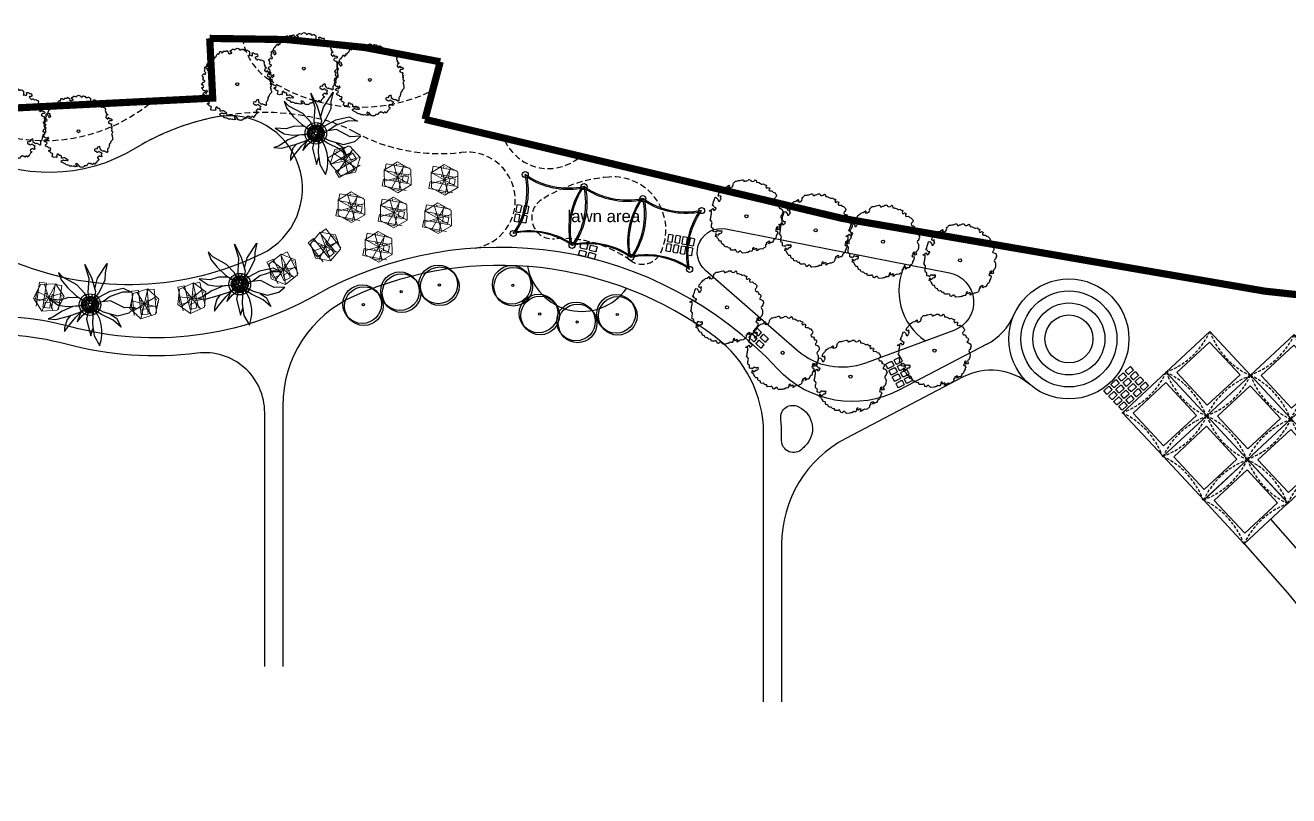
# Model space of a CAD drawing. Extents: x 309418 to 1212698, y 3438380 to 6877191.
# Drawn here: x 606362.2 to 606467.5, y 3438750.5 to 3438814.7 of the extents above; entities that cross this region are included whole.
import ezdxf

# ---------------------------------------------------------------- set-up
doc = ezdxf.new("R2010")
doc.units = 0
doc.header["$MEASUREMENT"] = 0
doc.set_wipeout_variables(frame=1)
for name, pattern in [('DASHED', [0.75, 0.5, -0.25]), ('HIDDEN', [0.375, 0.25, -0.125]), ('L- BPLSCP$0$DLINE', [0.55, 0.3, -0.25])]:
    doc.linetypes.add(name, pattern=pattern)
for name, color, linetype in [('design', 5, 'Continuous'), ('Draft _ Lines', 20, 'Continuous'), ('DRAFT LINES', 32, 'Continuous'), ('DRAFT-LINES', 10, 'Continuous'), ('L- BPLSCP$0$LS-SITE-WALL', 240, 'Continuous'), ('LA-FLOWERING-TREE', 221, 'Continuous'), ('LA-FURN-PERGOLA-POOL DECK-02', 32, 'Continuous'), ('LA-HARD-PAVE-HATCH-MARBLE-TYPE (PV - MT-BG-01-AN - RA- ∅ - 01)', 227, 'Continuous'), ('LA-HARD-PAVE-HATCH-WOOD-TYPE( PV - WO-DW-01-∅ - ∅-∅ - 04)', 17, 'Continuous'), ('LA-HARD-PAVE-LINE-01', 30, 'Continuous'), ('LA-HARD-PAVE-LINE-STEPPING STONES', 23, 'Continuous'), ('LA-PLNT-PALMS', 251, 'Continuous'), ('LA-PLNT-TREE-TRUNK', 52, 'Continuous'), ('LA-TREE-3', 62, 'Continuous'), ('LS-SHADE', 40, 'HIDDEN'), ('text', 7, 'Continuous'), ('Tree-Delonix regia', 71, 'Continuous')]:
    doc.layers.add(name, color=color, linetype=linetype)
doc.layers.add('HW-LA-SF-LOUNGE CHAIRS', color=215, linetype='Continuous', lineweight=0)
doc.layers.add('L-CON-SF-CABANA', color=215, linetype='Continuous', lineweight=0)
doc.styles.add('Meters Large', font='arial.ttf')

# ---------------------------------------------------------------- blocks, each defined once
blk = doc.blocks.new('B-LS-STEPPING STONE')
at = {"layer": 'LA-HARD-PAVE-LINE-STEPPING STONES', "extrusion": (-6.99847e-06, -1.63368e-06, 1)}
for p, q in [((-0.2, 0.05, 0), (-0.2, 0.55, 0)), ((-0.15, 0.6, 0), (0.15, 0.6, 0)), ((0.15, 0, 0), (-0.15, 0, 0)), ((0.2, 0.55, 0), (0.2, 0.05, 0)), ((-0.2, -0.75, 0), (-0.2, -0.25, 0)), ((-0.15, -0.2, 0), (0.15, -0.2, 0)), ((0.15, -0.8, 0), (-0.15, -0.8, 0)), ((0.2, -0.25, 0), (0.2, -0.75, 0))]:
    blk.add_line(p, q, dxfattribs=at)
for centre, start, end in [((-0.15, 0.55, 0), 90, 180), ((-0.15, 0.05, 0), 180, 270), ((0.15, 0.55, 0), 0, 90), ((0.15, 0.05, 0), 270, 0), ((-0.15, -0.25, 0), 90, 180), ((-0.15, -0.75, 0), 180, 270), ((0.15, -0.25, 0), 0, 90), ((0.15, -0.75, 0), 270, 0)]:
    blk.add_arc(centre, 0.05, start, end, dxfattribs=at)
blk = doc.blocks.new('*U164')
at = {"layer": 'LA-HARD-PAVE-LINE-STEPPING STONES', "extrusion": (4.37504e-06, -5.27321e-06, 1), "xscale": -1, "rotation": 90.00000000132182}
for p in [(-0.17, 1.01, 0), (-0.1, 0.4, 0)]:
    blk.add_blockref('B-LS-STEPPING STONE', p, dxfattribs=at)
blk = doc.blocks.new('*U165')
at = {"layer": 'LA-HARD-PAVE-LINE-STEPPING STONES', "extrusion": (4.37504e-06, -5.27321e-06, 1), "xscale": -1, "rotation": 90.00000000132182}
for p in [(-0.12, 2.21, 0), (-0.12, 1.61, 0), (-0.12, 1.01, 0), (-0.1, 0.4, 0)]:
    blk.add_blockref('B-LS-STEPPING STONE', p, dxfattribs=at)
blk = doc.blocks.new('Lounge 1')
at = {"lineweight": 13, "extrusion": (0, 0, -1)}
blk.add_line((0.41, 1.44), (0.41, 0.86), dxfattribs=at)
blk.add_wipeout([(0.29, 0.86), (0.29, 0), (-0.29, 0), (-0.29, 0.86), (-0.41, 0.86), (-0.41, 1.44), (-0.29, 1.44), (-0.29, 2.03), (0.29, 2.03), (0.29, 1.44), (0.41, 1.44), (0.41, 0.86)])
for p, q in [((-0.29, 1.44), (-0.41, 1.44)), ((-0.41, 1.44), (-0.41, 0.86)), ((0.41, 1.44), (0.29, 1.44)), ((-0.29, 0.86), (-0.41, 0.86)), ((0.41, 0.86), (0.29, 0.86))]:
    blk.add_line(p, q, dxfattribs=at)
at = {"extrusion": (0, 0, -1)}
for p, q in [((-0.29, 2.03), (-0.29, 0)), ((0.29, 2.03), (0.29, 0)), ((0.29, 0), (-0.29, 0))]:
    blk.add_line(p, q, dxfattribs=at)
blk.add_lwpolyline([(0.29, 1.44), (-0.29, 1.44)])
blk = doc.blocks.new('umbrella')
blk.add_lwpolyline([(-0.33, 1.24), (-1.23, 0.33), (-0.9, -0.9), (0.34, -1.23), (1.24, -0.33), (0.91, 0.91)], close=True)
for points in [[(0.33, -1.23), (-0.33, 1.23)], [(1.07, 0.29), (-1.06, -0.28)]]:
    blk.add_lwpolyline(points)
at = {"layer": 'L-CON-SF-CABANA', "extrusion": (0, 0, -1)}
for p, q in [((-0.99, 0.57), (1, -0.57)), ((0.57, 1), (-0.57, -0.99))]:
    blk.add_line(p, q, dxfattribs=at)
blk = doc.blocks.new('LA-SIDE TABLE-0')
at = {"layer": 'HW-LA-SF-LOUNGE CHAIRS'}
blk.add_lwpolyline([(-0.16, 0.16), (0.16, -0.16), (-0.15, -0.48), (-0.48, -0.17)], close=True, dxfattribs=at)
blk = doc.blocks.new('*U173')
at = {"layer": 'HW-LA-SF-LOUNGE CHAIRS', "rotation": 74.0274766490379}
blk.add_blockref('Lounge 1', (1.29, 0.31), dxfattribs=at)
blk.add_blockref('Lounge 1', (0.93, -0.94), dxfattribs=at)
at = {"rotation": 118.2377484881761}
blk.add_blockref('LA-SIDE TABLE-0', (-0.84, 0.24), dxfattribs=at)
at = {"layer": 'HW-LA-SF-LOUNGE CHAIRS', "rotation": 77.53646992685701}
blk.add_blockref('umbrella', (0.01, 0), dxfattribs=at)
blk = doc.blocks.new('GH-B-LA-HD-FURN-Tree-Pit-140-C2')
blk.add_wipeout([(-0.29, 0.64), (-0.33, 0.62), (-0.37, 0.59), (-0.46, 0.52), (-0.51, 0.48), (-0.55, 0.44), (-0.57, 0.41), (-0.59, 0.37), (-0.61, 0.34), (-0.64, 0.28), (-0.66, 0.22), (-0.68, 0.15), (-0.69, 0.11), (-0.7, 0.05), (-0.7, 0.01), (-0.7, -0.02), (-0.7, -0.07), (-0.68, -0.15), (-0.66, -0.24), (-0.63, -0.3), (-0.61, -0.35), (-0.58, -0.4), (-0.52, -0.47), (-0.43, -0.55), (-0.38, -0.59), (-0.31, -0.63), (-0.19, -0.67), (-0.14, -0.69), (-0.03, -0.7), (0.03, -0.7), (0.16, -0.68), (0.23, -0.66), (0.29, -0.64), (0.41, -0.57), (0.47, -0.52), (0.52, -0.47), (0.57, -0.41), (0.61, -0.35), (0.66, -0.23), (0.68, -0.17), (0.7, -0.08), (0.7, 0.03), (0.67, 0.19), (0.65, 0.26), (0.62, 0.33), (0.58, 0.4), (0.53, 0.46), (0.47, 0.52), (0.41, 0.56), (0.34, 0.61), (0.28, 0.64), (0.23, 0.66), (0.18, 0.68), (0.14, 0.69), (0.1, 0.69), (0.05, 0.7), (0, 0.7), (-0.03, 0.7), (-0.07, 0.7), (-0.1, 0.69), (-0.12, 0.69), (-0.19, 0.67)])
at = {"linetype": 'Continuous', "ltscale": 7}
blk.add_circle((0, 0), 0.7, dxfattribs=at)
for centre, radius in [((0, 0), 0.7), ((-0.59, 0.01, 0), 0.0312), ((-0.53, 0.22, 0), 0.0751), ((-0.54, 0.34, 0), 0.0312), ((-0.48, 0.39, 0), 0.0312), ((-0.44, 0.12, 0), 0.0312), ((-0.39, 0.28, 0), 0.0744), ((-0.43, -0.01, 0), 0.0312), ((-0.38, 0.43, 0), 0.0489), ((-0.34, 0.54, 0), 0.0489), ((-0.32, 0.36, 0), 0.0312), ((-0.32, 0.19, 0), 0.0312), ((-0.22, 0.25, 0), 0.0751), ((-0.2, 0.44, 0), 0.0864), ((-0.24, 0.57, 0), 0.0312), ((-0.11, 0.62, 0), 0.0312), ((-0.07, 0.53, 0), 0.0489), ((-0.05, 0.39, 0), 0.0751), ((0.02, 0.56, 0), 0.0312), ((0.09, 0.49, 0), 0.0489), ((0.07, 0.4, 0), 0.0312), ((0.16, 0.33, 0), 0.0312), ((0.23, 0.42, 0), 0.0751), ((0.22, 0.24, 0), 0.0744), ((0.25, 0.56, 0), 0.0312), ((0.34, -0.05, 0), 0.0744), ((0.33, 0.52, 0), 0.0489), ((0.31, 0.19, 0), 0.0312), ((0.34, 0.1, 0), 0.0489), ((0.39, 0.28, 0), 0.0744), ((0.4, 0.43, 0), 0.0489), ((0.5, 0.1, 0), 0.0751), ((0.5, -0.07, 0), 0.0751), ((0.48, 0.35, 0), 0.0312), ((0.55, 0.25, 0), 0.0751), ((0.6, 0.14, 0), 0.0312), ((-0.66, -0.03, 0), 0.0312), ((-0.6, -0.14, 0), 0.0744), ((-0.52, -0.05, 0), 0.0312), ((-0.51, -0.18, 0), 0.0312), ((-0.51, -0.41, 0), 0.0312), ((-0.43, -0.17, 0), 0.0312), ((-0.41, -0.37, 0), 0.0489), ((-0.39, -0.27, 0), 0.0489), ((-0.33, -0.12, 0), 0.0744), ((-0.34, -0.44, 0), 0.0312), ((-0.29, -0.24, 0), 0.0489), ((-0.23, -0.36, 0), 0.0864), ((-0.25, -0.55, 0), 0.0751), ((-0.21, -0.16, 0), 0.0312), ((-0.17, -0.63, 0), 0.0312), ((-0.14, -0.5, 0), 0.0312), ((-0.11, -0.28, 0), 0.0489), ((-0.09, -0.56, 0), 0.0489), ((0.04, -0.57, 0), 0.0751), ((0.03, -0.32, 0), 0.0489), ((0.01, -0.47, 0), 0.0312), ((0.01, -0.67, 0), 0.0312), ((0.05, -0.4, 0), 0.0312), ((0.11, -0.24, 0), 0.0489), ((0.2, -0.38, 0), 0.0751), ((0.2, -0.56, 0), 0.0744), ((0.18, -0.17, 0), 0.0312), ((0.21, -0.25, 0), 0.0489), ((0.25, -0.16, 0), 0.0312), ((0.27, -0.48, 0), 0.0312), ((0.35, -0.26, 0), 0.0489), ((0.37, -0.37, 0), 0.0489), ((0.38, -0.15, 0), 0.0312), ((0.46, -0.26, 0), 0.0312), ((0.45, -0.45, 0), 0.0312), ((0.52, -0.18, 0), 0.0312)]:
    blk.add_circle(centre, radius)
for centre, radius, start, end in [((-0.74, 0.07, 0), 0.0751, 300.57, 48.1319), ((-0.67, 0.15, 0), 0.0312, 228.2509, 106.0031), ((-0.7, 0.26, 0), 0.0489, 338.9516, 340.5973), ((-0.62, 0.29, 0), 0.0312, 212.387, 96.9329), ((-0.53, 0.49, 0), 0.0744, 249.8969, 24.4462), ((-0.14, 0.71, 0), 0.0489, 225.1336, 337.319), ((0.05, 0.68, 0), 0.0744, 161.2962, 9.7321), ((0.23, 0.64, 0), 0.0312, 117.3619, 23.3792), ((0.49, 0.53, 0), 0.0312, 191.312, 263.5273), ((0.57, 0.44, 0), 0.0864, 143.8673, 290.7577), ((0.68, 0.07, 0), 0.0751, 82.3722, 288.9673), ((-0.68, -0.26, 0), 0.0489, 330.5544, 70.9052), ((-0.56, -0.31, 0), 0.0744, 243.0468, 174.7374), ((-0.57, -0.46, 0), 0.0312, 13.6332, 63.9215), ((-0.41, -0.52, 0), 0.0744, 297.5976, 166.1329), ((-0.35, -0.61, 0), 0.0312, 335.7961, 145.3358), ((-0.13, -0.73, 0), 0.0751, 29.1719, 131.3472), ((0.15, -0.71, 0), 0.0751, 33.568, 169.5874), ((0.36, -0.52, 0), 0.0744, 340.2974, 269.335), ((0.53, -0.55, 0), 0.0751, 97.2335, 170.6742), ((0.55, -0.36, 0), 0.0864, 29.6959, 262.8687), ((0.66, -0.08, 0), 0.0489, 40.7628, 304.861), ((0.67, -0.26, 0), 0.0489, 95.6985, 221.7485), ((0.66, -0.17, 0), 0.0312, 47.4763, 284.0739), ((0.73, -0.03, 0), 0.0312, 164.2255, 190.993)]:
    blk.add_arc(centre, radius, start, end)
blk = doc.blocks.new('P200')
blk.add_lwpolyline([(0, -0.1), (0, 0.1)])
blk = doc.blocks.new('COARSE GRAVEL')
blk.add_wipeout([(0.68, 0.59), (0.69, 0.57), (0.69, 0.57), (0.73, 0.53), (0.76, 0.48), (0.79, 0.42), (0.81, 0.39), (0.83, 0.35), (0.85, 0.3), (0.87, 0.24), (0.88, 0.17), (0.89, 0.11), (0.9, 0.04), (0.9, -0.02), (0.9, -0.07), (0.89, -0.12), (0.88, -0.19), (0.87, -0.24), (0.85, -0.3), (0.82, -0.37), (0.79, -0.43), (0.76, -0.49), (0.72, -0.54), (0.68, -0.59), (0.64, -0.63), (0.61, -0.67), (0.58, -0.69), (0.53, -0.73), (0.48, -0.76), (0.44, -0.78), (0.4, -0.8), (0.37, -0.82), (0.31, -0.85), (0.25, -0.86), (0.15, -0.89), (0.09, -0.9), (0.02, -0.9), (-0.06, -0.9), (-0.18, -0.88), (-0.24, -0.87), (-0.29, -0.85), (-0.36, -0.83), (-0.43, -0.79), (-0.46, -0.77), (-0.53, -0.73), (-0.57, -0.7), (-0.62, -0.66), (-0.68, -0.59), (-0.71, -0.55), (-0.75, -0.5), (-0.79, -0.43), (-0.83, -0.34), (-0.87, -0.25), (-0.89, -0.14), (-0.9, -0.04), (-0.9, 0.08), (-0.88, 0.19), (-0.86, 0.28), (-0.84, 0.33), (-0.81, 0.39), (-0.78, 0.45), (-0.74, 0.51), (-0.7, 0.56), (-0.65, 0.62), (-0.59, 0.68), (-0.49, 0.75), (-0.4, 0.81), (-0.33, 0.84), (-0.19, 0.88), (-0.11, 0.89), (0.01, 0.9), (0.09, 0.9), (0.2, 0.88), (0.25, 0.86), (0.35, 0.83), (0.41, 0.8), (0.42, 0.79), (0.47, 0.77), (0.49, 0.76), (0.52, 0.73), (0.56, 0.71), (0.62, 0.66), (0.65, 0.62)])
at = {"rotation": 45.00000000604048}
blk.add_blockref('GH-B-LA-HD-FURN-Tree-Pit-140-C2', (0, 0), dxfattribs=at)
at = {"layer": 'LA-HARD-PAVE-HATCH-WOOD-TYPE( PV - WO-DW-01-∅ - ∅-∅ - 04)'}
blk.add_circle((0, 0), 0.9, dxfattribs=at)
at = {"layer": 'LA-HARD-PAVE-LINE-01'}
blk.add_circle((0, 0), 0.7, dxfattribs=at)
at = {"layer": 'LA-HARD-PAVE-HATCH-WOOD-TYPE( PV - WO-DW-01-∅ - ∅-∅ - 04)'}
for p, rotation in [((-0.8, 0.01), 269.0493109383438), ((-0.64, 0.48), 233.239448750675), ((-0.24, 0.76), 197.4295865630063), ((0.25, 0.76), 161.6197243753375), ((0.65, 0.47), 125.8098621876688), ((-0.66, -0.46), 304.8591731260126), ((-0.26, -0.75), 340.6690353136814), ((0.23, -0.77), 16.47889750135008), ((0.63, -0.49), 52.28875968901892), ((0.8, -0.03), 88.09862187668766)]:
    blk.add_blockref('P200', p, dxfattribs=dict(at, rotation=rotation))
blk = doc.blocks.new('GH-B-LA-PL-PALM')
for p, q in [((-1.52, 2.96), (-2.17, 3.08)), ((-2.17, 3.08), (-1.58, 2.41)), ((-1.58, 2.41), (-1.32, 1.14)), ((-0.72, 2.37), (-1.52, 2.96)), ((-0.23, 1.23), (-0.72, 2.37)), ((-2.81, 1.3), (-2.97, 2.05)), ((-2.97, 2.05), (-2.51, 1.47)), ((-1.93, 0.6), (-2.81, 1.3)), ((-2.51, 1.47), (-1.59, 0.88)), ((-1.32, 1.14), (-0.65, 0.5)), ((-0.02, 0.12), (-0.23, 1.23)), ((-0.95, 0.18), (-1.93, 0.6)), ((-1.59, 0.88), (-0.85, 0.68)), ((-0.95, 0.18), (-0.12, 0.02)), ((-0.65, 0.5), (-0.1, 0.08)), ((-0.58, -0.03), (-1.17, -0.04)), ((0.21, -1.18), (0.66, -1.76)), ((0.66, -1.76), (1.27, -2.16)), ((1.27, -2.16), (1.78, -2.91))]:
    blk.add_line(p, q)
for points in [[(-0.45, 1.81), (-0.5, 2.44), (-0.17, 3.19), (-0.21, 2.32), (0.03, 1.27), (0.11, 0.61)], [(0.07, 0.1), (0.54, 0.73), (1.15, 1.18), (1.81, 1.9), (2.16, 2.78)], [(0.11, 0.05), (1.13, 0.55), (1.98, 1.67), (1.39, 1.44)], [(-0.09, -0.09), (-0.72, -0.77), (-1.64, -1.41), (-2.33, -2.43), (-1.83, -1.32), (-1.13, -0.32), (-0.48, 0.02), (-0.12, 0.01)], [(0.48, -0.06), (1.07, -0.17), (1.8, 0.07), (1.06, 0.08), (0.46, 0.22)], [(-1.27, -0.52), (-2.1, -0.89), (-3.56, -1.03), (-2.85, -0.69), (-2.36, -0.31), (-1.17, -0.04)], [(-0.06, -0.11), (-0.46, -0.92), (-0.6, -1.89), (-0.36, -3.18), (-0.44, -3.73), (-0.09, -3.17), (0.08, -2.35), (0.16, -1.36), (0.01, -0.12)], [(0.09, -0.09), (1.02, -1), (1.88, -1.46), (2.77, -1.75), (3.11, -1.98), (2.76, -1.44), (1.87, -0.8), (1.08, -0.3), (0.55, -0.09), (0.12, -0.02)], [(1.78, -2.91), (1.7, -2.02), (1.33, -1.39), (0.68, -0.7)], [(1.68, -0.7), (2.16, -0.71), (2.84, -0.43), (3.08, -0.23), (2.52, -0.26), (1.55, -0.26), (0.97, -0.19)]]:
    blk.add_lwpolyline(points)
blk.add_arc((3.17, -0.24), 3.18, 108.5551, 173.4273)
at = {"layer": 'LA-PLNT-TREE-TRUNK'}
blk.add_circle((0, 0), 0.131, dxfattribs=at)
blk = doc.blocks.new('Delonix regia')
at = {"linetype": 'Continuous'}
blk.add_lwpolyline([(2.75, -0.53), (2.74, -0.57), (2.72, -0.62), (2.66, -0.6), (2.67, -0.65), (2.68, -0.7), (2.66, -0.73), (2.62, -0.79), (2.68, -0.8), (2.67, -0.87), (2.6, -0.87), (2.57, -0.83), (2.51, -0.8), (2.5, -0.85), (2.46, -0.86), (2.4, -0.88), (2.36, -0.93), (2.39, -0.97), (2.39, -1.03), (2.36, -1.09), (2.41, -1.09), (2.46, -1.06), (2.51, -1.06), (2.55, -1.08), (2.55, -1.08), (2.55, -1.08), (2.49, -1.11), (2.51, -1.19), (2.54, -1.22), (2.58, -1.25), (2.59, -1.29), (2.6, -1.35), (2.6, -1.44), (2.55, -1.44), (2.51, -1.42), (2.47, -1.43), (2.42, -1.36), (2.39, -1.32), (2.32, -1.31), (2.25, -1.34), (2.2, -1.35), (2.21, -1.39), (2.24, -1.48), (2.27, -1.55), (2.3, -1.59), (2.31, -1.63), (2.27, -1.65), (2.23, -1.68), (2.19, -1.7), (2.15, -1.74), (2.17, -1.81), (2.1, -1.84), (2.04, -1.82), (2.02, -1.86), (2.04, -1.9), (2, -1.94), (1.96, -1.97), (1.91, -1.99), (1.87, -2.01), (1.9, -2.1), (1.89, -2.14), (1.83, -2.17), (1.71, -2.19), (1.66, -2.21), (1.63, -2.3), (1.6, -2.34), (1.56, -2.37), (1.55, -2.42), (1.5, -2.48), (1.42, -2.56), (1.38, -2.58), (1.3, -2.57), (1.23, -2.56), (1.18, -2.57), (1.12, -2.6), (1.07, -2.63), (1.02, -2.61), (0.97, -2.61), (0.93, -2.64), (0.88, -2.64), (0.85, -2.68), (0.83, -2.72), (0.74, -2.76), (0.7, -2.77), (0.65, -2.8), (0.58, -2.78), (0.53, -2.79), (0.43, -2.89), (0.38, -2.95), (0.34, -2.96), (0.3, -2.95), (0.27, -2.91), (0.28, -2.86), (0.27, -2.82), (0.25, -2.75), (0.23, -2.69), (0.2, -2.65), (0.16, -2.63), (0.13, -2.58), (0.11, -2.54), (0.12, -2.49), (0.13, -2.44), (0.09, -2.41), (0.09, -2.36), (0.13, -2.35), (0.15, -2.3), (0.19, -2.25), (0.24, -2.23), (0.26, -2.19), (0.24, -2.13), (0.18, -2.13), (0.13, -2.11), (0.11, -2.07), (0.05, -2.08), (0, -2.11), (-0.04, -2.14), (-0.08, -2.12), (-0.11, -2.06), (-0.18, -2.02), (-0.23, -2.02), (-0.28, -2.08), (-0.29, -2.13), (-0.28, -2.17), (-0.24, -2.2), (-0.26, -2.24), (-0.24, -2.33), (-0.19, -2.36), (-0.15, -2.37), (-0.1, -2.38), (-0.06, -2.4), (-0.06, -2.44), (-0.07, -2.49), (-0.08, -2.54), (-0.05, -2.58), (-0.04, -2.63), (-0.03, -2.67), (-0.06, -2.71), (-0.11, -2.69), (-0.16, -2.71), (-0.17, -2.75), (-0.2, -2.79), (-0.21, -2.83), (-0.25, -2.86), (-0.29, -2.85), (-0.29, -2.8), (-0.32, -2.75), (-0.33, -2.71), (-0.35, -2.66), (-0.39, -2.66), (-0.44, -2.66), (-0.53, -2.64), (-0.58, -2.66), (-0.58, -2.76), (-0.57, -2.82), (-0.63, -2.86), (-0.73, -2.84), (-0.79, -2.82), (-0.84, -2.85), (-0.88, -2.86), (-0.93, -2.84), (-1.07, -2.87), (-1.12, -2.88), (-1.12, -2.83), (-1.1, -2.79), (-1.12, -2.73), (-1.18, -2.72), (-1.27, -2.73), (-1.29, -2.69), (-1.28, -2.64), (-1.31, -2.6), (-1.31, -2.55), (-1.34, -2.52), (-1.36, -2.48), (-1.38, -2.44), (-1.43, -2.43), (-1.47, -2.44), (-1.52, -2.42), (-1.6, -2.44), (-1.65, -2.45), (-1.69, -2.42), (-1.69, -2.37), (-1.76, -2.33), (-1.76, -2.33), (-1.81, -2.31), (-1.84, -2.34), (-1.89, -2.33), (-1.93, -2.31), (-1.97, -2.27), (-1.99, -2.24), (-2.04, -2.23), (-2.07, -2.19), (-2.09, -2.14), (-2.11, -2.09), (-2.14, -2.02), (-2.09, -1.99), (-2.06, -1.97), (-2.08, -1.93), (-2.09, -1.87), (-2.07, -1.83), (-2.05, -1.79), (-2.1, -1.78), (-2.11, -1.73), (-2.1, -1.67), (-2.18, -1.67), (-2.21, -1.71), (-2.23, -1.76), (-2.19, -1.86), (-2.2, -1.91), (-2.25, -1.89), (-2.28, -1.85), (-2.32, -1.82), (-2.37, -1.79), (-2.41, -1.7), (-2.44, -1.66), (-2.48, -1.65), (-2.51, -1.56), (-2.53, -1.51), (-2.59, -1.5), (-2.63, -1.43), (-2.64, -1.35), (-2.66, -1.28), (-2.68, -1.23), (-2.74, -1.18), (-2.77, -1.14), (-2.77, -1.1), (-2.76, -1.02), (-2.78, -0.93), (-2.78, -0.89), (-2.81, -0.85), (-2.83, -0.79), (-2.85, -0.73), (-2.86, -0.69), (-2.85, -0.64), (-2.81, -0.61), (-2.77, -0.6), (-2.72, -0.63), (-2.68, -0.65), (-2.64, -0.67), (-2.59, -0.69), (-2.59, -0.73), (-2.57, -0.8), (-2.56, -0.85), (-2.51, -0.85), (-2.47, -0.87), (-2.44, -0.94), (-2.4, -1), (-2.35, -0.99), (-2.34, -0.94), (-2.37, -0.86), (-2.39, -0.8), (-2.37, -0.76), (-2.38, -0.71), (-2.4, -0.66), (-2.43, -0.63), (-2.46, -0.59), (-2.51, -0.57), (-2.54, -0.52), (-2.58, -0.5), (-2.61, -0.46), (-2.56, -0.42), (-2.51, -0.39), (-2.48, -0.36), (-2.51, -0.27), (-2.55, -0.21), (-2.57, -0.18), (-2.54, -0.15), (-2.56, -0.1), (-2.55, -0.06), (-2.55, -0.01), (-2.6, 0), (-2.66, 0), (-2.69, -0.04), (-2.73, -0.03), (-2.77, -0.08), (-2.79, -0.13), (-2.85, -0.14), (-2.89, -0.06), (-2.92, -0.03), (-2.98, 0.02), (-3.02, 0.1), (-3.04, 0.18), (-3, 0.22), (-2.91, 0.27), (-2.84, 0.3), (-2.83, 0.35), (-2.86, 0.42), (-2.9, 0.44), (-2.89, 0.48), (-2.87, 0.52), (-2.88, 0.57), (-2.88, 0.57), (-2.87, 0.62), (-2.88, 0.66), (-2.89, 0.7), (-2.85, 0.73), (-2.81, 0.73), (-2.78, 0.67), (-2.76, 0.63), (-2.7, 0.68), (-2.66, 0.7), (-2.63, 0.76), (-2.64, 0.81), (-2.67, 0.83), (-2.7, 0.91), (-2.69, 0.95), (-2.7, 1), (-2.73, 1.05), (-2.75, 1.1), (-2.77, 1.15), (-2.75, 1.22), (-2.69, 1.26), (-2.65, 1.25), (-2.6, 1.23), (-2.54, 1.24), (-2.49, 1.27), (-2.48, 1.31), (-2.5, 1.38), (-2.52, 1.43), (-2.54, 1.47), (-2.54, 1.55), (-2.48, 1.58), (-2.44, 1.57), (-2.4, 1.57), (-2.35, 1.57), (-2.34, 1.52), (-2.33, 1.48), (-2.31, 1.43), (-2.29, 1.39), (-2.22, 1.43), (-2.17, 1.46), (-2.14, 1.4), (-2.08, 1.48), (-2.1, 1.53), (-2.19, 1.54), (-2.23, 1.55), (-2.22, 1.62), (-2.27, 1.66), (-2.29, 1.71), (-2.3, 1.76), (-2.28, 1.8), (-2.24, 1.83), (-2.22, 1.91), (-2.24, 1.98), (-2.17, 1.98), (-2.12, 1.93), (-2.08, 1.9), (-2.02, 1.94), (-2.02, 2), (-1.98, 2.04), (-1.99, 2.08), (-2.01, 2.12), (-2.04, 2.16), (-1.99, 2.17), (-1.94, 2.18), (-1.9, 2.21), (-1.83, 2.23), (-1.79, 2.21), (-1.78, 2.16), (-1.7, 2.17), (-1.66, 2.16), (-1.61, 2.18), (-1.61, 2.23), (-1.64, 2.26), (-1.64, 2.26), (-1.67, 2.29), (-1.66, 2.34), (-1.6, 2.41), (-1.54, 2.42), (-1.5, 2.44), (-1.47, 2.49), (-1.46, 2.57), (-1.45, 2.62), (-1.4, 2.66), (-1.36, 2.65), (-1.31, 2.65), (-1.27, 2.65), (-1.22, 2.65), (-1.22, 2.6), (-1.23, 2.56), (-1.18, 2.55), (-1.16, 2.52), (-1.08, 2.56), (-1.08, 2.61), (-1.07, 2.65), (-1.07, 2.7), (-1.02, 2.77), (-0.94, 2.8), (-0.9, 2.8), (-0.86, 2.87), (-0.85, 2.92), (-0.78, 2.94), (-0.73, 2.96), (-0.71, 2.91), (-0.75, 2.82), (-0.74, 2.78), (-0.75, 2.73), (-0.78, 2.67), (-0.8, 2.62), (-0.77, 2.57), (-0.73, 2.57), (-0.69, 2.54), (-0.62, 2.56), (-0.61, 2.61), (-0.64, 2.64), (-0.61, 2.69), (-0.56, 2.7), (-0.53, 2.74), (-0.55, 2.79), (-0.61, 2.8), (-0.61, 2.85), (-0.64, 2.88), (-0.59, 2.93), (-0.54, 2.95), (-0.47, 2.98), (-0.43, 3), (-0.38, 3.01), (-0.34, 2.99), (-0.3, 2.97), (-0.2, 2.99), (-0.13, 3.01), (-0.08, 3.03), (-0.03, 3.04), (0.02, 3.01), (0.06, 3), (0.07, 2.95), (0.01, 2.91), (-0.04, 2.89), (0.01, 2.89), (0.05, 2.91), (0.08, 2.87), (0.14, 2.86), (0.19, 2.85), (0.22, 2.88), (0.19, 2.91), (0.24, 2.95), (0.28, 2.92), (0.33, 2.85), (0.42, 2.88), (0.48, 2.88), (0.52, 2.86), (0.6, 2.88), (0.66, 2.91), (0.71, 2.93), (0.76, 2.94), (0.79, 2.87), (0.78, 2.82), (0.87, 2.84), (0.94, 2.87), (1, 2.9), (1.04, 2.91), (1.08, 2.86), (1.1, 2.81), (1.08, 2.77), (1.06, 2.72), (1.11, 2.7), (1.15, 2.68), (1.21, 2.71), (1.25, 2.73), (1.27, 2.68), (1.3, 2.65), (1.33, 2.62), (1.33, 2.62), (1.36, 2.58), (1.4, 2.55), (1.45, 2.56), (1.5, 2.55), (1.49, 2.51), (1.46, 2.48), (1.49, 2.39), (1.48, 2.34), (1.43, 2.32), (1.44, 2.23), (1.44, 2.18), (1.47, 2.15), (1.54, 2.14), (1.58, 2.12), (1.61, 2.08), (1.65, 2.11), (1.64, 2.18), (1.62, 2.23), (1.63, 2.28), (1.66, 2.31), (1.7, 2.3), (1.74, 2.27), (1.79, 2.25), (1.82, 2.28), (1.88, 2.28), (1.92, 2.24), (1.96, 2.14), (1.98, 2.1), (2.03, 2.1), (2.08, 2.08), (2.12, 2.05), (2.16, 2.06), (2.21, 2.04), (2.23, 1.99), (2.25, 1.94), (2.27, 1.9), (2.28, 1.85), (2.26, 1.81), (2.25, 1.76), (2.29, 1.73), (2.33, 1.7), (2.37, 1.72), (2.42, 1.72), (2.43, 1.68), (2.42, 1.63), (2.47, 1.61), (2.51, 1.58), (2.51, 1.54), (2.48, 1.45), (2.5, 1.41), (2.54, 1.38), (2.58, 1.35), (2.63, 1.34), (2.67, 1.3), (2.68, 1.25), (2.67, 1.2), (2.67, 1.15), (2.7, 1.12), (2.64, 1.05), (2.54, 0.96), (2.47, 0.91), (2.43, 0.89), (2.48, 0.86), (2.52, 0.83), (2.55, 0.76), (2.57, 0.72), (2.6, 0.69), (2.68, 0.72), (2.73, 0.76), (2.73, 0.81), (2.77, 0.84), (2.81, 0.82), (2.84, 0.76), (2.87, 0.68), (2.86, 0.63), (2.94, 0.55), (2.97, 0.52), (2.96, 0.41), (2.93, 0.37), (2.89, 0.35), (2.86, 0.31), (2.81, 0.3), (2.79, 0.35), (2.74, 0.38), (2.7, 0.4), (2.68, 0.44), (2.65, 0.39), (2.64, 0.34), (2.6, 0.32), (2.63, 0.27), (2.63, 0.22), (2.61, 0.17), (2.65, 0.14), (2.69, 0.12), (2.74, 0.11), (2.77, 0.05), (2.77, 0), (2.77, -0.05), (2.8, -0.08), (2.85, -0.1), (2.87, -0.16), (2.91, -0.28), (2.93, -0.32), (2.9, -0.36), (2.89, -0.41), (2.84, -0.44), (2.8, -0.45), (2.77, -0.49)], close=True, dxfattribs=at)
blk.add_circle((0, 0), 0.122, dxfattribs=at)
blk = doc.blocks.new('*U215')
at = {"layer": 'LA-HARD-PAVE-LINE-STEPPING STONES', "extrusion": (4.37504e-06, -5.27321e-06, 1), "xscale": -1, "rotation": 90.00000000132182}
for p in [(-0.12, 1.01, 0), (-0.1, 0.4, 0)]:
    blk.add_blockref('B-LS-STEPPING STONE', p, dxfattribs=at)
blk = doc.blocks.new('*U216')
at = {"layer": 'LA-HARD-PAVE-LINE-STEPPING STONES', "extrusion": (4.37504e-06, -5.27321e-06, 1), "xscale": -1, "rotation": 90.00000000132182}
for p in [(-0.13, 1.01, 0), (-0.1, 0.4, 0)]:
    blk.add_blockref('B-LS-STEPPING STONE', p, dxfattribs=at)
blk = doc.blocks.new('tent kids')
at = {"layer": 'LA-FURN-PERGOLA-POOL DECK-02'}
for points in [[(731928.76, 294594.63, 0.209883), (731928.76, 294599.63, -0.83868)], [(731933.76, 294599.63, -0.209883), (731928.76, 294599.63, 0.83868)], [(731933.76, 294594.63, -0.209883), (731933.76, 294599.63, 0.83868)], [(731933.76, 294594.63, 0.209883), (731928.76, 294594.63, -0.83868)]]:
    blk.add_lwpolyline(points, format="xyb", dxfattribs=at)
blk.add_lwpolyline([(731933.54, 294599.36, -0.05443), (731933.49, 294599.41, -0.182094), (731929.03, 294599.41, -0.05443), (731928.98, 294599.36, -0.182094), (731928.98, 294594.9, -0.05443), (731929.03, 294594.85, -0.182094), (731933.49, 294594.85, -0.05443), (731933.54, 294594.9, -0.182094)], format="xyb", close=True, dxfattribs=at)
for centre in [(731928.76, 294599.63), (731933.76, 294599.63), (731928.76, 294594.63), (731933.76, 294594.63)]:
    blk.add_circle(centre, 0.25, dxfattribs=at)
blk = doc.blocks.new('FTR-6')
blk.add_lwpolyline([(-2.44, -1.83), (-2.43, -1.75), (-2.41, -1.68), (-2.47, -1.62), (-2.65, -1.6), (-2.71, -1.51), (-2.66, -1.44), (-2.65, -1.36), (-2.62, -1.29), (-2.73, -1.25), (-2.79, -1.17), (-2.92, -1.05), (-2.89, -0.97), (-2.84, -0.9), (-2.91, -0.84), (-2.95, -0.76), (-2.94, -0.69), (-2.95, -0.61), (-3.03, -0.55), (-3.07, -0.46), (-3.05, -0.39), (-3, -0.32), (-3.04, -0.24), (-3.07, -0.16), (-3.06, -0.08), (-3, -0.01), (-2.97, 0.06), (-3.05, 0.15), (-3.06, 0.23), (-3.01, 0.3), (-2.99, 0.45), (-2.96, 0.52), (-2.97, 0.6), (-3, 0.68), (-2.84, 0.76), (-2.83, 0.84), (-2.81, 0.76), (-2.84, 0.68), (-2.77, 0.6), (-2.7, 0.59), (-2.61, 0.6), (-2.55, 0.57), (-2.48, 0.51), (-2.39, 0.52), (-2.31, 0.59), (-2.35, 0.67), (-2.44, 0.68), (-2.43, 0.76), (-2.52, 0.8), (-2.51, 0.87), (-2.59, 0.91), (-2.67, 0.89), (-2.74, 0.9), (-2.74, 0.98), (-2.81, 1.01), (-2.84, 1.09), (-2.77, 1.16), (-2.69, 1.23), (-2.67, 1.3), (-2.71, 1.39), (-2.68, 1.46), (-2.6, 1.52), (-2.54, 1.59), (-2.38, 1.68), (-2.34, 1.75), (-2.31, 1.97), (-2.24, 1.99), (-2.16, 2.03), (-2.1, 2.1), (-2.02, 2.14), (-1.94, 2.21), (-1.86, 2.25), (-1.78, 2.32), (-1.72, 2.38), (-1.8, 2.47), (-1.86, 2.53), (-1.77, 2.52), (-1.69, 2.48), (-1.51, 2.46), (-1.53, 2.36), (-1.57, 2.29), (-1.49, 2.25), (-1.42, 2.24), (-1.34, 2.26), (-1.26, 2.3), (-1.32, 2.38), (-1.32, 2.46), (-1.32, 2.54), (-1.3, 2.61), (-1.36, 2.67), (-1.21, 2.7), (-1.13, 2.77), (-1.06, 2.79), (-0.98, 2.83), (-0.89, 2.87), (-0.73, 2.95), (-0.66, 2.94), (-0.64, 2.86), (-0.65, 2.78), (-0.64, 2.71), (-0.73, 2.56), (-0.65, 2.48), (-0.57, 2.52), (-0.5, 2.53), (-0.43, 2.53), (-0.37, 2.67), (-0.3, 2.66), (-0.28, 2.74), (-0.41, 2.8), (-0.42, 2.88), (-0.26, 2.97), (-0.19, 2.98), (-0.12, 2.97), (-0.05, 2.99), (0.02, 2.98), (0.1, 3), (0.19, 3.01), (0.33, 2.99), (0.4, 2.96), (0.47, 2.95), (0.6, 2.88), (0.82, 2.85), (0.82, 2.77), (0.68, 2.74), (0.74, 2.68), (0.77, 2.6), (0.85, 2.59), (0.94, 2.55), (1.03, 2.59), (1.11, 2.61), (1.15, 2.68), (1.23, 2.7), (1.3, 2.69), (1.37, 2.7), (1.46, 2.69), (1.52, 2.63), (1.6, 2.57), (1.67, 2.54), (1.74, 2.48), (1.94, 2.37), (2, 2.31), (1.97, 2.24), (1.93, 2.17), (2.01, 2.11), (2.08, 2.1), (2.14, 2.04), (2.21, 2.01), (2.28, 2), (2.35, 1.96), (2.41, 1.88), (2.38, 1.8), (2.39, 1.73), (2.45, 1.64), (2.54, 1.6), (2.68, 1.59), (2.69, 1.51), (2.6, 1.37), (2.68, 1.3), (2.72, 1.22), (2.77, 1.06), (2.78, 0.98), (2.84, 0.92), (2.93, 0.86), (2.92, 0.79), (2.96, 0.7), (3.02, 0.62), (2.94, 0.58), (2.87, 0.56), (2.82, 0.47), (2.9, 0.4), (2.97, 0.4), (3.03, 0.29), (2.99, 0.21), (2.91, 0.22), (2.85, 0.15), (2.86, 0.08), (2.99, -0.04), (3, -0.2), (3.05, -0.28), (3.03, -0.43), (3.03, -0.51), (2.99, -0.58), (2.91, -0.62), (2.84, -0.64), (2.77, -0.63), (2.69, -0.65), (2.63, -0.74), (2.65, -0.82), (2.73, -0.91), (2.72, -0.98), (2.7, -1.06), (2.62, -1.07), (2.65, -1.15), (2.71, -1.24), (2.68, -1.31), (2.62, -1.38), (2.54, -1.42), (2.47, -1.44), (2.4, -1.43), (2.39, -1.5), (2.43, -1.58), (2.48, -1.74), (2.45, -1.82), (2.41, -1.89), (2.35, -1.96), (2.27, -1.97), (2.2, -2.02), (2.12, -2.03), (2.05, -2.02), (1.97, -2.06), (1.93, -2.13), (1.92, -2.21), (1.89, -2.28), (1.83, -2.35), (1.67, -2.49), (1.51, -2.57), (1.44, -2.58), (1.35, -2.57), (1.28, -2.59), (1.23, -2.66), (1.21, -2.73), (1.13, -2.77), (1.09, -2.69), (0.99, -2.63), (1.06, -2.59), (1.21, -2.55), (1.17, -2.47), (1.08, -2.44), (1.01, -2.48), (0.91, -2.54), (0.83, -2.56), (0.81, -2.63), (0.87, -2.69), (0.86, -2.77), (0.82, -2.84), (0.74, -2.85), (0.67, -2.89), (0.52, -2.93), (0.44, -2.99), (0.36, -3.03), (0.29, -3.02), (0.2, -2.99), (0.13, -3.03), (-0.02, -3.06), (-0.09, -3.05), (-0.15, -2.99), (-0.24, -2.96), (-0.31, -2.97), (-0.34, -2.89), (-0.27, -2.9), (-0.19, -2.89), (-0.18, -2.81), (-0.25, -2.78), (-0.39, -2.76), (-0.46, -2.72), (-0.45, -2.8), (-0.53, -2.82), (-0.59, -2.78), (-0.64, -2.85), (-0.72, -2.9), (-0.79, -2.91), (-0.86, -2.9), (-0.93, -2.87), (-1, -2.86), (-1.07, -2.82), (-1.13, -2.74), (-1.21, -2.7), (-1.28, -2.67), (-1.42, -2.65), (-1.49, -2.62), (-1.41, -2.57), (-1.34, -2.56), (-1.36, -2.45), (-1.52, -2.43), (-1.54, -2.35), (-1.47, -2.34), (-1.44, -2.26), (-1.51, -2.23), (-1.58, -2.25), (-1.64, -2.31), (-1.79, -2.35), (-1.86, -2.31), (-1.89, -2.23), (-2.03, -2.21), (-2.09, -2.18), (-2.16, -2.12), (-2.22, -2.09), (-2.42, -1.91), (-2.43, -1.88)], close=True)
blk.add_circle((0, 0), 0.13)
blk = doc.blocks.new('A$C2B0F49B2')
for centre, radius in [((319, 319), 319), ((351, 346), 319), ((329, 338), 18.8)]:
    blk.add_circle(centre, radius)
blk = doc.blocks.new('midule')
at = {"layer": 'design'}
for points in [[(731975.528, 294582.528), (731975.528, 294586.528)], [(731979.528, 294582.528), (731979.528, 294586.528)]]:
    blk.add_lwpolyline(points, dxfattribs=at)
for points in [[(731979.528, 294586.528), (731975.528, 294586.528), (731975.528, 294582.528), (731979.528, 294582.528)], [(731979.028, 294586.028), (731976.028, 294586.028), (731976.028, 294583.028), (731979.028, 294583.028)]]:
    blk.add_lwpolyline(points, close=True, dxfattribs=at)
blk = doc.blocks.new('A$C323b018a')
at = {"layer": 'LS-SHADE', "elevation": -0.11}
for points in [[(11.09, 9.46, 0.2), (6.84, 6.84, 0.2), (4.22, 11.1, 0.2), (8.47, 13.72, 0.2)], [(6.88, 6.84, 0.2), (2.62, 4.22, 0.2), (0, 8.47, 0.2), (4.26, 11.09, 0.2)], [(13.72, 5.25, 0.2), (9.46, 2.63, 0.2), (6.84, 6.88, 0.2), (11.1, 9.5, 0.2)], [(9.5, 2.62, 0.2), (5.25, 0, 0.2), (2.63, 4.26, 0.2), (6.88, 6.88, 0.2)]]:
    blk.add_lwpolyline(points, format="xyb", close=True, dxfattribs=at)
at = {"layer": 'design', "xscale": 1.241626847154304, "yscale": 1.241626847154304, "zscale": 1.241626847154304, "rotation": 121.9195868043639}
for p in [(790996.11, -578017.52, -0.11), (790991.9, -578020.14, -0.11), (790998.74, -578021.73, -0.11), (790994.52, -578024.36, -0.11)]:
    blk.add_blockref('midule', p, dxfattribs=at)

msp = doc.modelspace()

# ---------------------------------------------------------------- linework, layer by layer
at = {"layer": 'Draft _ Lines', "color": 114, "linetype": 'DASHED', "true_color": 0x139b48}
for points in [[(606396.18549, 3438809.27914, -0.266848749), (606382.52371, 3438810.21947, -0.208704499), (606380.32692, 3438813.6541, 12.031985447)], [(606356.02273, 3438807.56083, 0.338838419), (606372.84314, 3438808.40125, -2.024979151)], [(606371.4187, 3438804.4684, -0.199734512), (606386.94886, 3438806.87005, -0.063287059), (606389.69683, 3438805.81288, 0.154112755), (606398.57019, 3438804.12619, -0.97311228), (606399.73697, 3438796.14867, -1.113736761)], [(606402.20021, 3438805.12398, 0.480789148), (606408.26321, 3438803.59625, 0.353705551)], [(606415.19077, 3438795.75432, 0.577910574), (606410.85957, 3438802.07447, 0.125671482), (606405.24905, 3438800.16485, 0.774072119), (606406.34106, 3438796.9214, -0.175607551), (606412.64887, 3438795.13318, 0.481096698), (606415.2389, 3438795.8581)]]:
    msp.add_lwpolyline(points, format="xyb", dxfattribs=at)
at = {"layer": 'DRAFT LINES', "color": 4}
msp.add_lwpolyline([(606361.57982, 3438794.90063, 0.210182112), (606381.91974, 3438795.66377, 0.878831789), (606378.10118, 3438807.07076, 0.08879962), (606371.4187, 3438804.4684, -0.272980987), (606357.44622, 3438804.25154, 0.263049176), (606347.14755, 3438804.28257, -0.225685471), (606325.7217, 3438802.83418, 0.449919713), (606312.92834, 3438796.34945, 0.446079333), (606319.39386, 3438786.54725, 0.200495524), (606342.22891, 3438792.31039, -0.260619892)], format="xyb", close=True, dxfattribs=at)
at = {"layer": 'DRAFT-LINES'}
for points in [[(606420.62853, 3438797.75074), (606439.24618, 3438794.09259, -0.757550019), (606439.63155, 3438789.29478), (606432.25529, 3438786.56613, -0.274516677), (606426.57701, 3438787.60832), (606418.92814, 3438794.28117, -0.767430912)], [(606427.23802, 3438779.67371, 0.007830296), (606426.98404, 3438779.41834, -0.674854499), (606425.26404, 3438780.11231), (606425.26404, 3438780.7286, 0.026444778), (606425.19979, 3438781.94251, -0.59421399), (606426.64537, 3438782.94051, 0.002309148), (606426.72799, 3438782.89922, -0.517526644)]]:
    msp.add_lwpolyline(points, format="xyb", close=True, dxfattribs=at)
for points in [[(606442.35857, 3438788.13828), (606435.10214, 3438784.33594, -0.339009892), (606424.9148, 3438786.0956, 0.347535994), (606386.31742, 3438792.15772, -0.195997828), (606366.04865, 3438789.58861, 0.188283273), (606347.34212, 3438787.49983, -0.105207376), (606330.73827, 3438782.8372), (606311.56778, 3438780.70841)], [(606404.09692, 3438794.62568, 0.659843849), (606412.34848, 3438792.7927)], [(606382.19745, 3438761.28192), (606382.19745, 3438782.43155, 0.451148179), (606376.57687, 3438787.39289, -0.096660894), (606365.66156, 3438788.13942, 0.188283273), (606348.03932, 3438786.17171, -0.008694505), (606346.70546, 3438785.50082, 0.288140291), (606343.87413, 3438780.99561), (606343.87413, 3438759.29741)], [(606445.95709, 3438784.78058, 0.306753985), (606440.38518, 3438785.41078), (606430.62268, 3438780.29527, 0.278949478), (606425.26404, 3438771.43763), (606425.26404, 3438758.3471)], [(606508.47805, 3438475.58787, -0.114890374), (606496.3332, 3438528.92423, 0.218106296), (606486.0409, 3438551.69002, -0.007209766), (606478.85843, 3438558.13242, -0.436187864), (606478.76414, 3438594.04507, 0.532789976), (606470.8757, 3438643.21499, -0.523488048), (606467.29572, 3438663.62665, 0.034692351), (606480.01289, 3438678.08127, 0.341334804), (606479.89916, 3438698.09038, 0.076422176), (606463.60895, 3438713.4098, -0.552767603), (606464.65738, 3438738.79201, 0.475514097), (606469.70686, 3438769.40412), (606466.02866, 3438773.56203)], [(606503.91149, 3438478.30023, -0.10580583), (606493.33324, 3438528.9389, 0.218106296), (606484.07017, 3438549.42811, -0.007209766), (606476.8233, 3438555.92829, -0.436187864), (606476.71746, 3438596.23849, 0.532789976), (606469.61786, 3438640.49142, -0.523488048), (606465.1861, 3438665.75961, 0.034692351), (606477.62861, 3438679.90205, 0.341334804), (606477.53574, 3438696.24262, 0.076422176), (606461.9097, 3438710.93743, -0.552767603), (606463.16783, 3438741.39609, 0.475514097), (606467.45988, 3438767.41639), (606463.72499, 3438771.63838)]]:
    msp.add_lwpolyline(points, format="xyb", dxfattribs=at)
for radius in [5, 4, 3, 2]:
    msp.add_circle((606449.20831, 3438788.57921), radius, dxfattribs=at)
msp.add_arc((606440.03789, 3438792.5671), 5, 297.6543336, 336.4974898, dxfattribs=at)
at = {"layer": 'L- BPLSCP$0$LS-SITE-WALL', "color": 1, "linetype": 'L- BPLSCP$0$DLINE', "ltscale": 2, "true_color": 0xff0000, "const_width": 0.6}
msp.add_lwpolyline([(606308.59779, 3438761.39257), (606304.35451, 3438800.86515), (606299.38316, 3438800.33073), (606299.05643, 3438803.37008, -0.430853774), (606304.71852, 3438810.0037), (606304.96803, 3438805.00993), (606377.86027, 3438808.65193), (606377.61166, 3438813.62752, -0.064629412), (606396.82107, 3438811.6771), (606395.54991, 3438806.88118, 0.046934597), (606501.05348, 3438788.71181), (606501.52755, 3438793.69013, 0.010468955), (606525.21089, 3438792.37091), (606525.06385, 3438787.37301, 0.021116354), (606573.31294, 3438787.73803), (606616.3001, 3438789.83378)], format="xyb", dxfattribs=at)
at = {"layer": 'LA-FLOWERING-TREE'}
msp.add_arc((606440.03789, 3438792.5671), 5, 153.2880614, 236.1471203, dxfattribs=at)
at = {"layer": 'LS-SHADE'}
for points in [[(606464.34416, 3438785.51605, 0.2), (606460.66242, 3438782.13303, 0.2), (606457.2794, 3438785.81477, 0.2), (606460.96114, 3438789.19778, 0.2)], [(606471.36316, 3438785.25904, 0.2), (606467.68142, 3438781.87602, 0.2), (606464.2984, 3438785.55776, 0.2), (606467.98014, 3438788.94078, 0.2)], [(606460.70616, 3438782.13505, 0.2), (606457.02442, 3438778.75203, 0.2), (606453.6414, 3438782.43377, 0.2), (606457.32314, 3438785.81679, 0.2)]]:
    msp.add_lwpolyline(points, format="xyb", close=True, dxfattribs=at)

# ---------------------------------------------------------------- block references
for name, p, rotation in [('*U215', (606402.89729, 3438799.1286, 0), 259.3323394161793), ('*U216', (606408.96672, 3438795.22521, 0), 345.9908641198679), ('*U165', (606415.53434, 3438796.65295, 0), 259.3323394161793), ('*U164', (606422.91132, 3438788.11367, 0), 317.7436000083216), ('*U165', (606435.6759, 3438784.64824, 0), 27.65433356180728), ('*U165', (606455.4764, 3438784.0751, 0), 42.90302965131617), ('*U165', (606454.28145, 3438782.96922, 0), 42.90302965131617)]:
    msp.add_blockref(name, p, dxfattribs=dict(rotation=rotation))
at = {"layer": 'design', "xscale": 1.241626847154304, "yscale": 1.241626847154304, "zscale": 1.241626847154304, "rotation": 132.8992226455871}
for p in [(1493061.40435, 3021990.43761), (1493068.42335, 3021990.18061), (1493057.76635, 3021987.05662)]:
    msp.add_blockref('midule', p, dxfattribs=at)
at = {"layer": 'LA-FLOWERING-TREE'}
for name, p, rotation in [('FTR-6', (606422.33905, 3438798.8069), 45.77054702215741), ('FTR-6', (606428.10888, 3438797.62682), 45.77054702215741), ('FTR-6', (606433.71645, 3438796.69076), 45.77054702215741), ('FTR-6', (606440.13429, 3438795.12723), 45.77054702215741), ('FTR-6', (606420.71432, 3438791.21538), 45.77054702215741), ('FTR-6', (606425.36281, 3438787.42154), 45.77054702215741), ('FTR-6', (606438.01212, 3438787.60746), 45.77054702215741), ('FTR-6', (606431.00585, 3438785.43657), 45.77054702215741), ('A$C323b018a', (606458.63636, 3438770.47686, 0.10632), 10.97963584122325)]:
    msp.add_blockref(name, p, dxfattribs=dict(at, rotation=rotation))
at = {"layer": 'LA-FURN-PERGOLA-POOL DECK-02', "rotation": 348.4827123545338}
for p in [(-169607.929, 3296274.07798), (-169603.02968, 3296273.07966), (-169598.13035, 3296272.08134)]:
    msp.add_blockref('tent kids', p, dxfattribs=at)
at = {"layer": 'LA-TREE-3', "xscale": 0.00504671155691335, "yscale": 0.00504671155691335, "zscale": 0.00504671155691335, "rotation": 269.9999999996671}
for p in [(606395.04222, 3438794.7379), (606401.16379, 3438794.70662), (606388.70811, 3438793.08773), (606403.40275, 3438792.31116), (606409.8671, 3438792.27965), (606406.52468, 3438791.64928)]:
    msp.add_blockref('A$C2B0F49B2', p, dxfattribs=at)
at = {"layer": 'Tree-Delonix regia', "rotation": 47.46426310588033}
for p in [(606379.90514, 3438809.80581), (606361.09258, 3438806.50761), (606366.6796, 3438805.89157)]:
    msp.add_blockref('Delonix regia', p, dxfattribs=at)

# ---------------------------------------------------------------- texts
at = {"layer": 'text', "style": 'Meters Large'}
msp.add_text('lawn area', height=1, rotation=359.9974685, dxfattribs=at).set_placement((606407.4241, 3438798.31348))

# ---------------------------------------------------------------- next in the draw order: block references
at = {"layer": 'HW-LA-SF-LOUNGE CHAIRS', "xscale": -1}
for p, rotation in [((606383.73934, 3438794.37314), 281.108549856572), ((606364.19477, 3438792.03533), 245.5273612919434), ((606376.12757, 3438791.97384), 266.8760744307206), ((606372.15769, 3438791.49898), 259.7598367177948)]:
    msp.add_blockref('*U173', p, dxfattribs=dict(at, rotation=rotation))
at = {"layer": 'LA-HARD-PAVE-HATCH-MARBLE-TYPE (PV - MT-BG-01-AN - RA- ∅ - 01)', "rotation": 6.135701135505339}
msp.add_blockref('COARSE GRAVEL', (606380.11754, 3438793.14353), dxfattribs=at)

# ---------------------------------------------------------------- next in the draw order: block references
at = {"layer": 'HW-LA-SF-LOUNGE CHAIRS', "xscale": -1, "rotation": 292.381876227425}
msp.add_blockref('*U173', (606387.25477, 3438796.27568), dxfattribs=at)
at = {"layer": 'LA-HARD-PAVE-HATCH-MARBLE-TYPE (PV - MT-BG-01-AN - RA- ∅ - 01)', "rotation": 6.135701135505339}
msp.add_blockref('COARSE GRAVEL', (606367.63518, 3438791.443), dxfattribs=at)

# ---------------------------------------------------------------- next in the draw order: block references
at = {"layer": 'HW-LA-SF-LOUNGE CHAIRS', "xscale": -1, "rotation": 333.4622035038735}
msp.add_blockref('*U173', (606389.423, 3438799.54041), dxfattribs=at)
at = {"layer": 'LA-PLNT-PALMS', "rotation": 231.1357011280185}
for p in [(606380.11754, 3438793.14353), (606367.63518, 3438791.443)]:
    msp.add_blockref('GH-B-LA-PL-PALM', p, dxfattribs=at)

# ---------------------------------------------------------------- next in the draw order: block references
at = {"layer": 'HW-LA-SF-LOUNGE CHAIRS', "xscale": -1, "rotation": 14.54253078032208}
msp.add_blockref('*U173', (606388.91209, 3438803.42611), dxfattribs=at)

# ---------------------------------------------------------------- next in the draw order: block references
at = {"layer": 'LA-HARD-PAVE-HATCH-MARBLE-TYPE (PV - MT-BG-01-AN - RA- ∅ - 01)', "rotation": 6.135701135505339}
msp.add_blockref('COARSE GRAVEL', (606386.45678, 3438805.7171), dxfattribs=at)

# ---------------------------------------------------------------- next in the draw order: block references
at = {"layer": 'LA-PLNT-PALMS', "rotation": 231.1357011280185}
msp.add_blockref('GH-B-LA-PL-PALM', (606386.45678, 3438805.7171), dxfattribs=at)
at = {"layer": 'Tree-Delonix regia', "rotation": 47.46426310588033}
for p in [(606385.45526, 3438811.11112), (606390.95205, 3438810.17094)]:
    msp.add_blockref('Delonix regia', p, dxfattribs=at)

# ---------------------------------------------------------------- next in the draw order: block references
at = {"layer": 'HW-LA-SF-LOUNGE CHAIRS', "xscale": -1, "rotation": 333.4622035038735}
msp.add_blockref('*U173', (606393.27864, 3438802.03957), dxfattribs=at)

# ---------------------------------------------------------------- next in the draw order: block references
msp.add_blockref('*U173', (606392.9515, 3438799.09663), dxfattribs=at)

# ---------------------------------------------------------------- next in the draw order: block references
for p in [(606397.181, 3438801.82936), (606391.68965, 3438796.24713)]:
    msp.add_blockref('*U173', p, dxfattribs=at)

# ---------------------------------------------------------------- next in the draw order: linework, layer by layer
at = {"layer": 'DRAFT-LINES'}
msp.add_lwpolyline([(606423.76404, 3438758.3471), (606423.76404, 3438780.7286, 0.236364529), (606419.75505, 3438788.73534, 0.270983448), (606389.65517, 3438792.15487, 0.296959752), (606383.69745, 3438783.00829), (606383.69745, 3438761.28192)], format="xyb", dxfattribs=at)

# ---------------------------------------------------------------- next in the draw order: block references
at = {"layer": 'HW-LA-SF-LOUNGE CHAIRS', "xscale": -1, "rotation": 333.4622035038735}
msp.add_blockref('*U173', (606396.64355, 3438798.6295), dxfattribs=at)
at = {"layer": 'LA-TREE-3', "xscale": 0.00504671155691335, "yscale": 0.00504671155691335, "zscale": 0.00504671155691335, "rotation": 269.9999999996671}
msp.add_blockref('A$C2B0F49B2', (606391.85724, 3438794.17054), dxfattribs=at)

doc.saveas('drawing.dxf')
